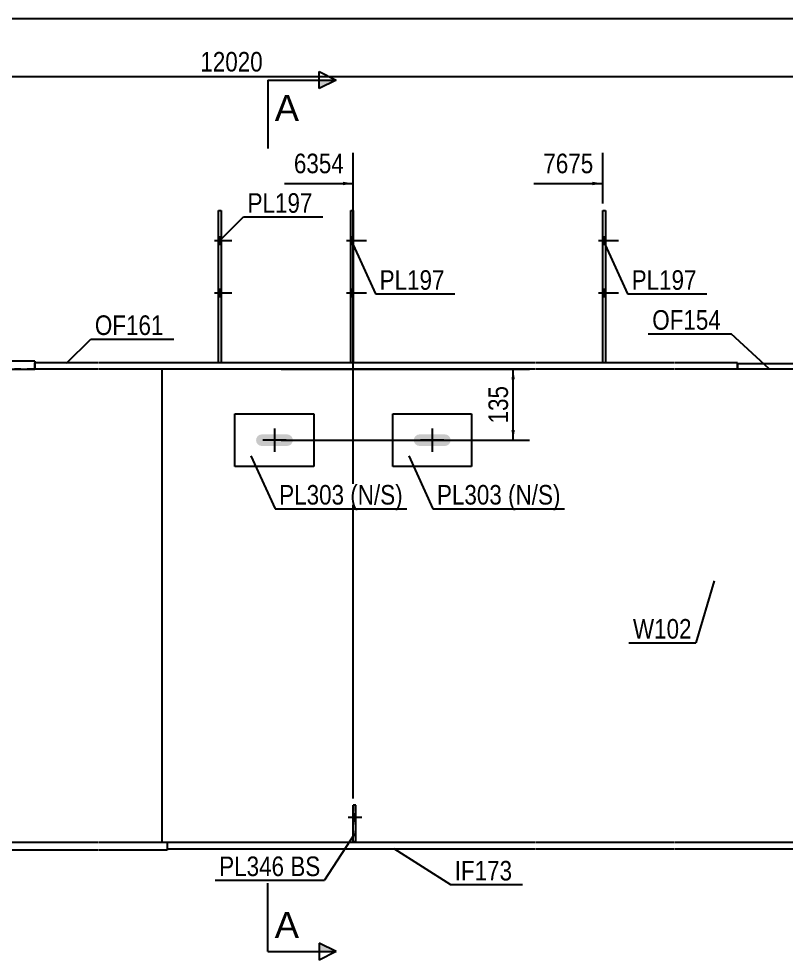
# Model space of a CAD drawing. Header units: millimetres. Extents: x 2 to 405, y 5 to 282.
# Drawn here: x 167.1 to 279.4, y 144.3 to 282 of the extents above; entities that cross this region are included whole.
import ezdxf

# ---------------------------------------------------------------- set-up
doc = ezdxf.new("R2010")
doc.units = ezdxf.units.MM
doc.linetypes.add('DXK_LINE_DOT1', pattern=[1.8814, 0.9407, -0.9407])
doc.linetypes.add('DXK_LINE_DOT2', pattern=[3.9198, 1.9599, -1.9599])
doc.styles.add('Arial', font='ARIAL.TTF', dxfattribs={"height": 0.2})
doc.styles.add('Arial Narrow', font='ARIALN.TTF', dxfattribs={"height": 0.2})

# ---------------------------------------------------------------- blocks, each defined once
blk = doc.blocks.new('Unknown-623473245-1210')
at = {"color": 5, "linetype": 'Continuous'}
blk.add_line((405, 282), (5, 282), dxfattribs=at)
blk = doc.blocks.new('Part-623473245-1569 - 1518')
at = {"color": 2, "linetype": 'Continuous'}
for p, q in [((59.83, 231.9), (39.06, 231.9)), ((80.39, 231.9), (59.93, 231.9)), ((100.72, 231.9), (80.49, 231.9)), ((119.28, 231.9), (100.82, 231.9)), ((139.84, 231.9), (119.38, 231.9)), ((160.17, 231.9), (139.94, 231.9)), ((169.5, 231.9), (160.27, 231.9)), ((169.5, 231.9), (169.5, 230.74)), ((39.06, 230.74), (59.83, 230.74)), ((59.93, 230.74), (80.39, 230.74)), ((80.49, 230.74), (100.72, 230.74)), ((100.82, 230.74), (119.28, 230.74)), ((119.38, 230.74), (139.84, 230.74)), ((139.94, 230.74), (160.17, 230.74)), ((160.27, 230.74), (169.5, 230.74))]:
    blk.add_line(p, q, dxfattribs=at)
at = {"color": 7, "linetype": 'DXK_LINE_DOT1'}
blk.add_line((39.06, 231.9), (39.06, 230.74), dxfattribs=at)
blk = doc.blocks.new('Bolt-623473245-1666 - 1518')
at = {"linetype": 'Continuous'}
blk.add_hatch(color=3, dxfattribs=at).paths.add_polyline_path([(225.18, 220.96), (224.99, 220.68), (224.93, 220.36), (224.99, 220.04), (225.18, 219.76), (225.45, 219.58), (225.77, 219.51), (229.47, 219.51), (229.79, 219.58), (230.07, 219.76), (230.25, 220.04), (230.31, 220.36), (230.25, 220.68), (230.07, 220.96), (229.79, 221.14), (229.47, 221.21), (225.77, 221.21), (225.45, 221.14)])
at = {"color": 3, "linetype": 'Continuous'}
for p, q in [((227.62, 222.05), (227.62, 218.67)), ((229.31, 220.36), (225.93, 220.36))]:
    blk.add_line(p, q, dxfattribs=at)
blk = doc.blocks.new('Part-623473245-1542 - 1518')
at = {"color": 2, "linetype": 'Continuous'}
for p, q in [((281.51, 231.51), (272.28, 231.51)), ((272.28, 230.74), (272.28, 231.51)), ((302.07, 231.51), (281.61, 231.51)), ((322.41, 231.51), (302.17, 231.51)), ((357.49, 231.51), (322.51, 231.51)), ((281.51, 230.74), (272.28, 230.74)), ((302.07, 230.74), (281.61, 230.74)), ((322.41, 230.74), (302.17, 230.74)), ((357.49, 230.74), (322.51, 230.74))]:
    blk.add_line(p, q, dxfattribs=at)
at = {"color": 7, "linetype": 'DXK_LINE_DOT1'}
blk.add_line((357.49, 230.74), (357.49, 231.51), dxfattribs=at)
blk = doc.blocks.new('Part-623473245-1996 - 1518')
at = {"color": 2, "linetype": 'Continuous'}
for p, q in [((119.28, 161.51), (110.05, 161.51)), ((110.05, 161.51), (110.05, 160.36)), ((139.84, 161.51), (119.38, 161.51)), ((160.17, 161.51), (139.94, 161.51)), ((178.73, 161.51), (160.27, 161.51)), ((188.83, 161.51), (178.83, 161.51)), ((188.83, 161.51), (188.83, 160.36)), ((119.28, 160.36), (110.05, 160.36)), ((139.84, 160.36), (119.38, 160.36)), ((160.17, 160.36), (139.94, 160.36)), ((178.73, 160.36), (160.27, 160.36)), ((188.83, 160.36), (178.83, 160.36))]:
    blk.add_line(p, q, dxfattribs=at)
blk = doc.blocks.new('Part-623473245-1547 - 1518')
at = {"color": 2, "linetype": 'Continuous'}
for p, q in [((178.73, 231.67), (169.5, 231.67)), ((169.5, 230.74), (169.5, 231.67)), ((242.62, 231.67), (178.83, 231.67)), ((262.95, 231.67), (242.72, 231.67)), ((272.28, 231.67), (263.05, 231.67)), ((272.28, 231.67), (272.28, 230.74)), ((178.73, 230.74), (169.5, 230.74)), ((242.62, 230.74), (178.83, 230.74)), ((262.95, 230.74), (242.72, 230.74)), ((272.28, 230.74), (263.05, 230.74))]:
    blk.add_line(p, q, dxfattribs=at)
blk = doc.blocks.new('Part-623473245-1591 - 1518')
at = {"color": 7, "linetype": 'DXK_LINE_DOT1'}
for p, q in [((59.83, 230.74), (39.06, 230.74)), ((39.06, 230.74), (39.06, 161.51)), ((80.39, 230.74), (59.93, 230.74)), ((100.72, 230.74), (80.49, 230.74)), ((119.28, 230.74), (100.82, 230.74)), ((139.84, 230.74), (119.38, 230.74)), ((160.17, 230.74), (139.94, 230.74)), ((178.73, 230.74), (160.27, 230.74)), ((188.07, 230.74), (178.83, 230.74)), ((59.83, 161.51), (39.06, 161.51)), ((80.39, 161.51), (59.93, 161.51)), ((100.72, 161.51), (80.49, 161.51)), ((119.28, 161.51), (100.82, 161.51)), ((139.84, 161.51), (119.38, 161.51)), ((160.17, 161.51), (139.94, 161.51)), ((178.73, 161.51), (160.27, 161.51)), ((188.07, 161.51), (178.83, 161.51))]:
    blk.add_line(p, q, dxfattribs=at)
at = {"color": 2, "linetype": 'Continuous'}
blk.add_line((188.07, 230.74), (188.07, 161.51), dxfattribs=at)
blk = doc.blocks.new('Part-623473245-1862 - 1518')
at = {"color": 2, "linetype": 'Continuous'}
for p, q in [((221.85, 216.51), (221.85, 224.21)), ((221.85, 224.21), (233.39, 224.21)), ((233.39, 224.21), (233.39, 216.51)), ((233.39, 216.51), (221.85, 216.51))]:
    blk.add_line(p, q, dxfattribs=at)
blk = doc.blocks.new('Bolt-623473245-1667 - 1518')
at = {"linetype": 'Continuous'}
blk.add_hatch(color=3, dxfattribs=at).paths.add_polyline_path([(202.1, 220.96), (201.92, 220.68), (201.85, 220.36), (201.92, 220.04), (202.1, 219.76), (202.37, 219.58), (202.7, 219.51), (206.39, 219.51), (206.71, 219.58), (206.99, 219.76), (207.17, 220.04), (207.24, 220.36), (207.17, 220.68), (206.99, 220.96), (206.71, 221.14), (206.39, 221.21), (202.7, 221.21), (202.37, 221.14)])
at = {"color": 3, "linetype": 'Continuous'}
for p, q in [((204.54, 222.05), (204.54, 218.67)), ((206.24, 220.36), (202.85, 220.36))]:
    blk.add_line(p, q, dxfattribs=at)
blk = doc.blocks.new('Part-623473245-1672 - 1518')
at = {"color": 2, "linetype": 'Continuous'}
blk.add_line((188.07, 230.74), (188.07, 161.51), dxfattribs=at)
at = {"color": 7, "linetype": 'DXK_LINE_DOT1'}
for p, q in [((242.62, 230.74), (188.07, 230.74)), ((262.95, 230.74), (242.72, 230.74)), ((281.51, 230.74), (263.05, 230.74)), ((302.07, 230.74), (281.61, 230.74)), ((322.41, 230.74), (302.17, 230.74)), ((357.49, 230.74), (322.51, 230.74)), ((357.49, 230.74), (357.49, 161.51)), ((242.62, 161.51), (188.07, 161.51)), ((262.95, 161.51), (242.72, 161.51)), ((281.51, 161.51), (263.05, 161.51)), ((302.07, 161.51), (281.61, 161.51)), ((322.41, 161.51), (302.17, 161.51)), ((357.49, 161.51), (322.51, 161.51))]:
    blk.add_line(p, q, dxfattribs=at)
blk = doc.blocks.new('Part-623473245-4832 - 1518')
at = {"color": 2, "linetype": 'Continuous'}
for p, q in [((215.7, 231.67), (215.7, 253.97)), ((215.7, 253.97), (216.08, 253.97)), ((216.08, 253.97), (216.08, 231.67))]:
    blk.add_line(p, q, dxfattribs=at)
at = {"color": 7, "linetype": 'DXK_LINE_DOT1'}
blk.add_line((216.08, 231.67), (215.7, 231.67), dxfattribs=at)
blk = doc.blocks.new('Part-623473245-1867 - 1518')
at = {"color": 2, "linetype": 'Continuous'}
for p, q in [((198.77, 216.51), (198.77, 224.21)), ((198.77, 224.21), (210.31, 224.21)), ((210.31, 224.21), (210.31, 216.51)), ((210.31, 216.51), (198.77, 216.51))]:
    blk.add_line(p, q, dxfattribs=at)
blk = doc.blocks.new('Part-623473245-4836 - 1518')
at = {"color": 7, "linetype": 'DXK_LINE_DOT1'}
for p, q in [((216.08, 166.97), (216.08, 161.59)), ((216.47, 166.97), (216.08, 166.97)), ((216.47, 161.59), (216.47, 166.97)), ((216.08, 161.59), (216.47, 161.59))]:
    blk.add_line(p, q, dxfattribs=at)
blk = doc.blocks.new('Part-623473245-4815 - 1518')
at = {"color": 2, "linetype": 'Continuous'}
for p, q in [((196.37, 231.67), (196.37, 253.97)), ((196.37, 253.97), (196.75, 253.97)), ((196.75, 253.97), (196.75, 231.67))]:
    blk.add_line(p, q, dxfattribs=at)
at = {"color": 7, "linetype": 'DXK_LINE_DOT1'}
blk.add_line((196.75, 231.67), (196.37, 231.67), dxfattribs=at)
blk = doc.blocks.new('Part-623473245-2001 - 1518')
at = {"color": 2, "linetype": 'Continuous'}
for p, q in [((188.83, 161.51), (188.83, 160.59)), ((242.62, 161.51), (188.83, 161.51)), ((262.95, 161.51), (242.72, 161.51)), ((281.51, 161.51), (263.05, 161.51)), ((291.36, 161.51), (281.61, 161.51)), ((291.36, 160.59), (291.36, 161.51)), ((188.83, 160.59), (242.62, 160.59)), ((242.72, 160.59), (262.95, 160.59)), ((263.05, 160.59), (281.51, 160.59)), ((281.61, 160.59), (291.36, 160.59))]:
    blk.add_line(p, q, dxfattribs=at)
blk = doc.blocks.new('Part-623473245-4833 - 1518')
at = {"color": 2, "linetype": 'Continuous'}
for p, q in [((216.08, 161.59), (216.08, 166.97)), ((216.47, 166.97), (216.08, 166.97)), ((216.47, 161.59), (216.47, 166.97)), ((216.47, 161.59), (216.08, 161.59))]:
    blk.add_line(p, q, dxfattribs=at)
at = {"color": 7, "linetype": 'DXK_LINE_DOT1'}
blk.add_line((216.08, 162.74), (216.47, 162.74), dxfattribs=at)
blk = doc.blocks.new('Part-623473245-4839 - 1518')
at = {"color": 2, "linetype": 'Continuous'}
for p, q in [((252.57, 231.67), (252.57, 253.97)), ((252.57, 253.97), (252.95, 253.97)), ((252.95, 253.97), (252.95, 231.67))]:
    blk.add_line(p, q, dxfattribs=at)
at = {"color": 7, "linetype": 'DXK_LINE_DOT1'}
blk.add_line((252.95, 231.67), (252.57, 231.67), dxfattribs=at)
blk = doc.blocks.new('Bolt-623473245-4855 - 1518')
at = {"linetype": 'Continuous'}
for points in [[(196.75, 249.05), (196.75, 250.13), (196.37, 250.13), (196.37, 249.05)], [(196.75, 249.05), (196.75, 250.13), (196.37, 250.13), (196.37, 249.05)], [(196.75, 241.36), (196.75, 242.44), (196.37, 242.44), (196.37, 241.36)], [(196.75, 241.36), (196.75, 242.44), (196.37, 242.44), (196.37, 241.36)]]:
    blk.add_hatch(color=3, dxfattribs=at).paths.add_polyline_path(points)
at = {"color": 3, "linetype": 'Continuous'}
for p, q in [((195.75, 249.59), (198.29, 249.59)), ((195.75, 249.59), (198.29, 249.59)), ((196.37, 250.13), (196.75, 250.13)), ((196.37, 250.13), (196.75, 250.13)), ((196.37, 249.05), (196.75, 249.05)), ((196.37, 249.05), (196.75, 249.05)), ((196.37, 242.44), (196.75, 242.44)), ((196.37, 242.44), (196.75, 242.44)), ((195.75, 241.9), (198.29, 241.9)), ((195.75, 241.9), (198.29, 241.9)), ((196.37, 241.36), (196.75, 241.36)), ((196.37, 241.36), (196.75, 241.36))]:
    blk.add_line(p, q, dxfattribs=at)
blk = doc.blocks.new('Bolt-623473245-4872 - 1518')
at = {"linetype": 'Continuous'}
for points in [[(216.08, 249.05), (216.08, 250.13), (215.7, 250.13), (215.7, 249.05)], [(216.08, 249.05), (216.08, 250.13), (215.7, 250.13), (215.7, 249.05)], [(216.08, 241.36), (216.08, 242.44), (215.7, 242.44), (215.7, 241.36)], [(216.08, 241.36), (216.08, 242.44), (215.7, 242.44), (215.7, 241.36)]]:
    blk.add_hatch(color=3, dxfattribs=at).paths.add_polyline_path(points)
at = {"color": 3, "linetype": 'Continuous'}
for p, q in [((215.08, 249.59), (218, 249.59)), ((215.08, 249.59), (218, 249.59)), ((215.7, 250.13), (216.08, 250.13)), ((215.7, 250.13), (216.08, 250.13)), ((215.7, 249.05), (216.08, 249.05)), ((215.7, 249.05), (216.08, 249.05)), ((215.7, 242.44), (216.08, 242.44)), ((215.7, 242.44), (216.08, 242.44)), ((215.08, 241.9), (218, 241.9)), ((215.08, 241.9), (218, 241.9)), ((215.7, 241.36), (216.08, 241.36)), ((215.7, 241.36), (216.08, 241.36))]:
    blk.add_line(p, q, dxfattribs=at)
blk = doc.blocks.new('Bolt-623473245-4873 - 1518')
at = {"linetype": 'Continuous'}
blk.add_hatch(color=3, dxfattribs=at).paths.add_polyline_path([(216.47, 164.67), (216.47, 165.74), (216.08, 165.74), (216.08, 164.67)])
at = {"color": 3, "linetype": 'Continuous'}
for p, q in [((216.08, 165.74), (216.47, 165.74)), ((215.47, 165.21), (216.47, 165.21)), ((216.08, 164.67), (216.47, 164.67))]:
    blk.add_line(p, q, dxfattribs=at)
blk = doc.blocks.new('Bolt-623473245-4876 - 1518')
at = {"color": 3, "linetype": 'DXK_LINE_DOT2'}
for p, q in [((216.08, 165.74), (216.47, 165.74)), ((215.35, 165.21), (217.89, 165.21)), ((216.08, 164.67), (216.47, 164.67))]:
    blk.add_line(p, q, dxfattribs=at)
blk = doc.blocks.new('Bolt-623473245-4879 - 1518')
at = {"linetype": 'Continuous'}
for points in [[(252.95, 249.05), (252.95, 250.13), (252.57, 250.13), (252.57, 249.05)], [(252.95, 249.05), (252.95, 250.13), (252.57, 250.13), (252.57, 249.05)], [(252.95, 241.36), (252.95, 242.44), (252.57, 242.44), (252.57, 241.36)], [(252.95, 241.36), (252.95, 242.44), (252.57, 242.44), (252.57, 241.36)]]:
    blk.add_hatch(color=3, dxfattribs=at).paths.add_polyline_path(points)
at = {"color": 3, "linetype": 'Continuous'}
for p, q in [((251.95, 249.59), (254.87, 249.59)), ((251.95, 249.59), (254.87, 249.59)), ((252.57, 250.13), (252.95, 250.13)), ((252.57, 250.13), (252.95, 250.13)), ((252.57, 249.05), (252.95, 249.05)), ((252.57, 249.05), (252.95, 249.05)), ((252.57, 242.44), (252.95, 242.44)), ((252.57, 242.44), (252.95, 242.44)), ((251.95, 241.9), (254.87, 241.9)), ((251.95, 241.9), (254.87, 241.9)), ((252.57, 241.36), (252.95, 241.36)), ((252.57, 241.36), (252.95, 241.36))]:
    blk.add_line(p, q, dxfattribs=at)
blk = doc.blocks.new('StraightDimension-623473245-6417 - 1518')
at = {"linetype": 'Continuous'}
blk.add_hatch(color=7, dxfattribs=at).paths.add_polyline_path([(251.07, 258.16), (252.57, 257.91), (251.07, 257.66)])
at = {"color": 7, "linetype": 'Continuous'}
for p, q in [((252.57, 254.97), (252.57, 262.41)), ((242.5, 257.91), (252.57, 257.91))]:
    blk.add_line(p, q, dxfattribs=at)
at = {"color": 0}
blk.add_wipeout([(251.79, 258.81), (251.79, 263.01), (243.28, 263.01), (243.28, 258.81)], dxfattribs=at)
at = {"color": 3, "style": 'Arial Narrow'}
blk.add_text('7675', height=2.863, dxfattribs=at).set_placement((243.88, 259.41))
blk = doc.blocks.new('StraightDimension-623473245-2260 - 1518')
at = {"color": 7, "linetype": 'Continuous'}
blk.add_line((37.52, 273.54), (359.03, 273.54), dxfattribs=at)
at = {"color": 0}
blk.add_wipeout([(203.44, 273.69), (203.44, 277.89), (193.1, 277.89), (193.1, 273.69)], dxfattribs=at)
at = {"color": 3, "style": 'Arial Narrow'}
blk.add_text('12020', height=2.863, dxfattribs=at).set_placement((193.7, 274.29))
blk = doc.blocks.new('StraightDimension-623473245-6418 - 1518')
at = {"linetype": 'Continuous'}
blk.add_hatch(color=7, dxfattribs=at).paths.add_polyline_path([(214.58, 258.16), (216.08, 257.91), (214.58, 257.66)])
at = {"color": 7, "linetype": 'Continuous'}
for p, q in [((216.08, 167.92), (216.08, 262.41)), ((206.02, 257.91), (216.08, 257.91))]:
    blk.add_line(p, q, dxfattribs=at)
at = {"color": 0}
blk.add_wipeout([(215.31, 258.81), (215.31, 263.01), (206.79, 263.01), (206.79, 258.81)], dxfattribs=at)
at = {"color": 3, "style": 'Arial Narrow'}
blk.add_text('6354', height=2.863, dxfattribs=at).set_placement((207.39, 259.41))
blk = doc.blocks.new('StraightDimension-623473245-6535 - 1518')
at = {"linetype": 'Continuous'}
for points in [[(239.21, 229.24), (239.46, 230.74), (239.71, 229.24)], [(239.71, 221.86), (239.46, 220.36), (239.21, 221.86)]]:
    blk.add_hatch(color=7, dxfattribs=at).paths.add_polyline_path(points)
at = {"color": 7, "linetype": 'Continuous'}
for p, q in [((205.54, 230.74), (241.86, 230.74)), ((239.46, 220.36), (239.46, 230.74)), ((205.54, 220.36), (241.86, 220.36))]:
    blk.add_line(p, q, dxfattribs=at)
at = {"color": 0}
blk.add_wipeout([(239.31, 228.89), (235.11, 228.89), (235.11, 222.21), (239.31, 222.21)], dxfattribs=at)
at = {"color": 3, "style": 'Arial Narrow'}
blk.add_text('135', height=2.863, rotation=90.0002, dxfattribs=at).set_placement((238.71, 222.81))
blk = doc.blocks.new('Mark-623473245-1538 - 1518')
at = {"color": 7, "linetype": 'Continuous'}
blk.add_line((276.92, 230.79), (271.36, 235.92), dxfattribs=at)
at = {"color": 0}
blk.add_wipeout([(269.86, 236.52), (269.86, 239.52), (259.81, 239.52), (259.81, 236.52)], dxfattribs=at)
blk.add_wipeout([(269.86, 236.52), (269.86, 239.52), (259.81, 239.52), (259.81, 236.52)], dxfattribs=at)
at = {"color": 7, "linetype": 'Continuous'}
blk.add_line((259.21, 235.92), (271.36, 235.92), dxfattribs=at)
at = {"color": 3, "style": 'Arial Narrow'}
blk.add_text('OF154', height=2.863, dxfattribs=at).set_placement((259.81, 236.52))
blk = doc.blocks.new('Mark-623473245-1997 - 1518')
at = {"color": 0}
blk.add_wipeout([(239.32, 155.95), (239.32, 158.95), (230.91, 158.95), (230.91, 155.95)], dxfattribs=at)
blk.add_wipeout([(239.32, 155.95), (239.32, 158.95), (230.91, 158.95), (230.91, 155.95)], dxfattribs=at)
at = {"color": 7, "linetype": 'Continuous'}
for p, q in [((222.02, 160.64), (230.31, 155.35)), ((230.31, 155.35), (240.82, 155.35))]:
    blk.add_line(p, q, dxfattribs=at)
at = {"color": 3, "style": 'Arial Narrow'}
blk.add_text('IF173', height=2.863, dxfattribs=at).set_placement((230.91, 155.95))
blk = doc.blocks.new('Mark-623473245-1543 - 1518')
at = {"color": 0}
blk.add_wipeout([(188.32, 235.75), (188.32, 238.75), (178.27, 238.75), (178.27, 235.75)], dxfattribs=at)
blk.add_wipeout([(188.32, 235.75), (188.32, 238.75), (178.27, 238.75), (178.27, 235.75)], dxfattribs=at)
at = {"color": 7, "linetype": 'Continuous'}
for p, q in [((174.14, 231.61), (177.67, 235.15)), ((177.67, 235.15), (189.82, 235.15))]:
    blk.add_line(p, q, dxfattribs=at)
at = {"color": 3, "style": 'Arial Narrow'}
blk.add_text('OF161', height=2.863, dxfattribs=at).set_placement((178.27, 235.75))
blk = doc.blocks.new('Mark-623473245-1858 - 1518')
at = {"color": 0}
for points in [[(237.82, 210.94), (237.82, 213.94), (228.32, 213.94), (228.32, 210.94)], [(246.39, 210.94), (246.39, 213.94), (238.72, 213.94), (238.72, 210.94)]]:
    blk.add_wipeout(points, dxfattribs=at)
for points in [[(237.82, 210.94), (237.82, 213.94), (228.32, 213.94), (228.32, 210.94)], [(246.39, 210.94), (246.39, 213.94), (238.72, 213.94), (238.72, 210.94)]]:
    blk.add_wipeout(points, dxfattribs=at)
at = {"color": 7, "linetype": 'Continuous'}
for p, q in [((224.18, 218.07), (227.72, 210.34)), ((227.72, 210.34), (246.99, 210.34))]:
    blk.add_line(p, q, dxfattribs=at)
at = {"color": 3, "style": 'Arial Narrow'}
for s, p in [('PL303', (228.32, 210.94)), ('(N/', (238.72, 210.94)), ('S)', (243.1, 210.94))]:
    blk.add_text(s, height=2.863, dxfattribs=at).set_placement(p)
blk = doc.blocks.new('Mark-623473245-1668 - 1518')
at = {"color": 0}
blk.add_wipeout([(265.58, 191.33), (265.58, 194.33), (256.99, 194.33), (256.99, 191.33)], dxfattribs=at)
blk.add_wipeout([(265.58, 191.33), (265.58, 194.33), (256.99, 194.33), (256.99, 191.33)], dxfattribs=at)
at = {"color": 7, "linetype": 'Continuous'}
for p in [(268.88, 199.77), (256.39, 190.73)]:
    blk.add_line(p, (266.18, 190.73), dxfattribs=at)
at = {"color": 3, "style": 'Arial Narrow'}
blk.add_text('W102', height=2.863, dxfattribs=at).set_placement((256.99, 191.33))
blk = doc.blocks.new('Mark-623473245-1863 - 1518')
at = {"color": 0}
for points in [[(214.74, 210.94), (214.74, 213.94), (205.24, 213.94), (205.24, 210.94)], [(223.31, 210.94), (223.31, 213.94), (215.64, 213.94), (215.64, 210.94)]]:
    blk.add_wipeout(points, dxfattribs=at)
for points in [[(214.74, 210.94), (214.74, 213.94), (205.24, 213.94), (205.24, 210.94)], [(223.31, 210.94), (223.31, 213.94), (215.64, 213.94), (215.64, 210.94)]]:
    blk.add_wipeout(points, dxfattribs=at)
at = {"color": 7, "linetype": 'Continuous'}
for p, q in [((201.1, 218.07), (204.64, 210.34)), ((204.64, 210.34), (223.91, 210.34))]:
    blk.add_line(p, q, dxfattribs=at)
at = {"color": 3, "style": 'Arial Narrow'}
for s, p in [('PL303', (205.24, 210.94)), ('(N/', (215.64, 210.94)), ('S)', (220.02, 210.94))]:
    blk.add_text(s, height=2.863, dxfattribs=at).set_placement(p)
blk = doc.blocks.new('SectionMark-623473245-2425 - 1518')
at = {"linetype": 'Continuous'}
for points in [[(211.08, 271.8), (211.08, 273.05), (213.58, 273.05)], [(211.08, 145.54), (211.08, 146.79), (213.58, 145.54)]]:
    blk.add_hatch(color=30, dxfattribs=at).paths.add_polyline_path(points)
at = {"color": 30, "linetype": 'Continuous'}
for p, q in [((211.08, 271.8), (211.08, 274.3)), ((211.08, 274.3), (213.58, 273.05)), ((203.58, 273.05), (203.58, 263.05)), ((203.58, 273.05), (213.58, 273.05)), ((213.58, 273.05), (211.08, 271.8)), ((203.58, 145.54), (203.58, 155.54)), ((213.58, 145.54), (211.08, 146.79)), ((211.08, 146.79), (211.08, 144.29)), ((203.58, 145.54), (213.58, 145.54)), ((213.58, 145.54), (211.08, 144.29))]:
    blk.add_line(p, q, dxfattribs=at)
at = {"color": 0, "linetype": 'Continuous'}
for points in [[(208.14, 267.05), (208.14, 271.05), (204.58, 271.05), (204.58, 267.05)], [(208.14, 147.54), (208.14, 151.54), (204.58, 151.54), (204.58, 147.54)]]:
    blk.add_wipeout(points, dxfattribs=at)
at = {"color": 96, "linetype": 'Continuous', "style": 'Arial'}
for p in [(204.58, 267.05), (204.58, 147.54)]:
    blk.add_text('A', height=3.82, dxfattribs=at).set_placement(p)
blk = doc.blocks.new('MarkSet-623473245-5106 - 1518')
at = {"color": 0}
for points in [[(205.97, 156.59), (205.97, 159.59), (196.46, 159.59), (196.46, 156.59)], [(211.25, 156.59), (211.25, 159.59), (206.87, 159.59), (206.87, 156.59)]]:
    blk.add_wipeout(points, dxfattribs=at)
for points in [[(205.97, 156.59), (205.97, 159.59), (196.46, 159.59), (196.46, 156.59)], [(211.25, 156.59), (211.25, 159.59), (206.87, 159.59), (206.87, 156.59)]]:
    blk.add_wipeout(points, dxfattribs=at)
at = {"color": 7, "linetype": 'Continuous'}
for p in [(216.18, 162.69), (195.86, 155.99)]:
    blk.add_line(p, (211.85, 155.99), dxfattribs=at)
at = {"color": 3, "style": 'Arial Narrow'}
for s, p in [('PL346', (196.46, 156.59)), ('BS', (206.87, 156.59))]:
    blk.add_text(s, height=2.863, dxfattribs=at).set_placement(p)
blk = doc.blocks.new('Mark-623473245-5126 - 1518')
at = {"color": 0}
blk.add_wipeout([(210.11, 253.63), (210.11, 256.63), (200.61, 256.63), (200.61, 253.63)], dxfattribs=at)
blk.add_wipeout([(210.11, 253.63), (210.11, 256.63), (200.61, 256.63), (200.61, 253.63)], dxfattribs=at)
at = {"color": 7, "linetype": 'Continuous'}
for p, q in [((196.47, 249.49), (200.01, 253.03)), ((200.01, 253.03), (211.61, 253.03))]:
    blk.add_line(p, q, dxfattribs=at)
at = {"color": 3, "style": 'Arial Narrow'}
blk.add_text('PL197', height=2.863, dxfattribs=at).set_placement((200.61, 253.63))
blk = doc.blocks.new('Mark-623473245-5141 - 1518')
at = {"color": 0}
blk.add_wipeout([(229.44, 242.36), (229.44, 245.36), (219.93, 245.36), (219.93, 242.36)], dxfattribs=at)
blk.add_wipeout([(229.44, 242.36), (229.44, 245.36), (219.93, 245.36), (219.93, 242.36)], dxfattribs=at)
at = {"color": 7, "linetype": 'Continuous'}
for p, q in [((215.8, 249.49), (219.33, 241.76)), ((219.33, 241.76), (230.94, 241.76))]:
    blk.add_line(p, q, dxfattribs=at)
at = {"color": 3, "style": 'Arial Narrow'}
blk.add_text('PL197', height=2.863, dxfattribs=at).set_placement((219.93, 242.36))
blk = doc.blocks.new('Mark-623473245-5144 - 1518')
at = {"color": 0}
blk.add_wipeout([(266.31, 242.36), (266.31, 245.36), (256.8, 245.36), (256.8, 242.36)], dxfattribs=at)
blk.add_wipeout([(266.31, 242.36), (266.31, 245.36), (256.8, 245.36), (256.8, 242.36)], dxfattribs=at)
at = {"color": 7, "linetype": 'Continuous'}
for p, q in [((252.67, 249.49), (256.2, 241.76)), ((256.2, 241.76), (267.81, 241.76))]:
    blk.add_line(p, q, dxfattribs=at)
at = {"color": 3, "style": 'Arial Narrow'}
blk.add_text('PL197', height=2.863, dxfattribs=at).set_placement((256.8, 242.36))

msp = doc.modelspace()

# ---------------------------------------------------------------- block references
for name in ['Unknown-623473245-1210', 'Part-623473245-4815 - 1518', 'Part-623473245-4832 - 1518', 'Part-623473245-4839 - 1518', 'Bolt-623473245-4855 - 1518', 'Bolt-623473245-4872 - 1518', 'Bolt-623473245-4879 - 1518', 'Part-623473245-1569 - 1518', 'Part-623473245-1547 - 1518', 'Part-623473245-1542 - 1518', 'Part-623473245-1591 - 1518', 'Part-623473245-1672 - 1518', 'Part-623473245-1867 - 1518', 'Part-623473245-1862 - 1518', 'Bolt-623473245-1667 - 1518', 'Bolt-623473245-1666 - 1518', 'Part-623473245-4836 - 1518', 'Part-623473245-4833 - 1518', 'Bolt-623473245-4876 - 1518', 'Bolt-623473245-4873 - 1518', 'Part-623473245-1996 - 1518', 'Part-623473245-2001 - 1518']:
    msp.add_blockref(name, (0, 0))

# ---------------------------------------------------------------- next in the draw order: block references
for name in ['StraightDimension-623473245-6417 - 1518', 'Mark-623473245-1543 - 1518', 'Mark-623473245-1538 - 1518', 'Mark-623473245-1858 - 1518', 'Mark-623473245-1668 - 1518', 'Mark-623473245-1997 - 1518']:
    msp.add_blockref(name, (0, 0))

# ---------------------------------------------------------------- next in the draw order: block references
msp.add_blockref('StraightDimension-623473245-2260 - 1518', (0, 0))

# ---------------------------------------------------------------- next in the draw order: block references
for name in ['StraightDimension-623473245-6418 - 1518', 'Mark-623473245-5144 - 1518']:
    msp.add_blockref(name, (0, 0))

# ---------------------------------------------------------------- next in the draw order: block references
for name in ['Mark-623473245-5141 - 1518', 'StraightDimension-623473245-6535 - 1518', 'Mark-623473245-1863 - 1518']:
    msp.add_blockref(name, (0, 0))

# ---------------------------------------------------------------- next in the draw order: block references
msp.add_blockref('SectionMark-623473245-2425 - 1518', (0, 0))

# ---------------------------------------------------------------- next in the draw order: block references
for name in ['Mark-623473245-5126 - 1518', 'MarkSet-623473245-5106 - 1518']:
    msp.add_blockref(name, (0, 0))

doc.saveas('drawing.dxf')
